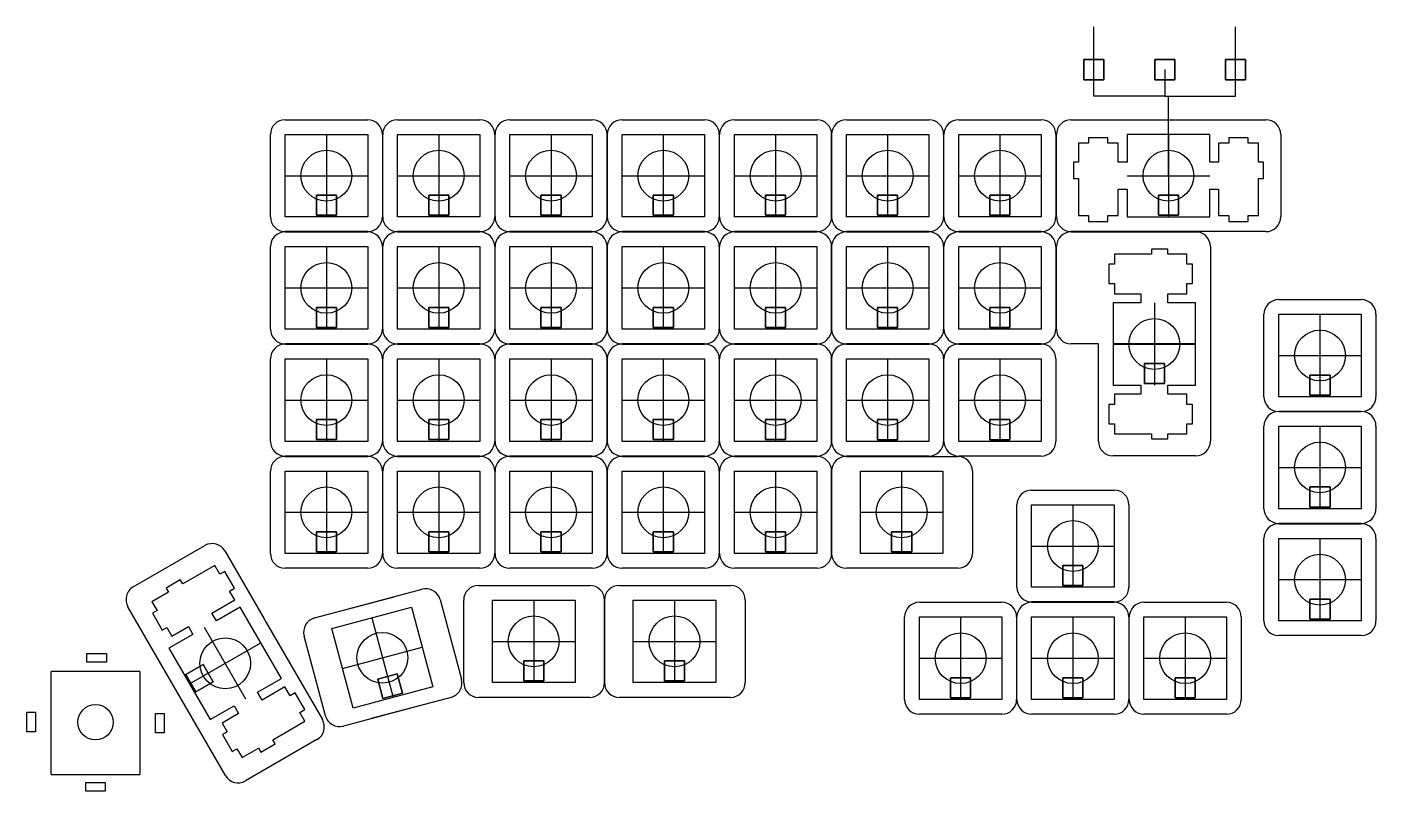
# Model space of a CAD drawing. Header units: millimetres. Extents: x -214 to 258, y 2 to 135.
# Drawn here: x 29.2 to 258.1, y 2.1 to 131.8 of the extents above; entities that cross this region are included whole.
import ezdxf

# ---------------------------------------------------------------- set-up
doc = ezdxf.new("R2010")
doc.units = ezdxf.units.MM
doc.layers.add('livello 3', color=7, linetype='Continuous', lineweight=25, true_color=0x000000)
doc.layers.add('livello 7', color=6, linetype='Continuous', lineweight=25, true_color=0xff00ff)

msp = doc.modelspace()

# ---------------------------------------------------------------- linework, layer by layer
at = {"layer": 'livello 3', "color": 30, "true_color": 0xff7f00, "flags": 128}
for points in [[(210.22, 120.1), (210.22, 131.85)], [(234.22, 120.1), (234.22, 131.85)], [(208.52, 126.3), (211.92, 126.3)], [(208.52, 122.9), (208.52, 126.3)], [(211.92, 126.3), (208.52, 126.3)], [(208.52, 126.3), (208.52, 122.9)], [(211.92, 126.3), (211.92, 122.9)], [(211.92, 122.9), (211.92, 126.3)], [(220.52, 126.3), (223.92, 126.3)], [(220.52, 122.9), (220.52, 126.3)], [(223.92, 126.3), (220.52, 126.3)], [(220.52, 126.3), (220.52, 122.9)], [(223.92, 126.3), (223.92, 122.9)], [(223.92, 122.9), (223.92, 126.3)], [(232.52, 126.3), (235.92, 126.3)], [(232.52, 122.9), (232.52, 126.3)], [(235.92, 126.3), (232.52, 126.3)], [(232.52, 126.3), (232.52, 122.9)], [(235.92, 126.3), (235.92, 122.9)], [(235.92, 122.9), (235.92, 126.3)], [(222.22, 124.6), (222.22, 120.1)], [(222.22, 124.6), (222.22, 120.1)], [(211.92, 122.9), (208.52, 122.9)], [(208.52, 122.9), (211.92, 122.9)], [(223.92, 122.9), (220.52, 122.9)], [(220.52, 122.9), (223.92, 122.9)], [(235.92, 122.9), (232.52, 122.9)], [(232.52, 122.9), (235.92, 122.9)], [(222.22, 120.1), (210.22, 120.1)], [(222.22, 120.1), (234.22, 120.1)], [(222.85, 106.6), (222.85, 120.1)], [(168.22, 116.1), (182.22, 116.1)], [(187.27, 116.1), (201.27, 116.1)], [(206.35, 116.1), (239.4, 116.1)], [(165.72, 99.6), (165.72, 113.6)], [(168.22, 99.6), (168.22, 113.6)], [(168.22, 113.6), (182.22, 113.6)], [(175.22, 113.6), (175.22, 99.6)], [(182.22, 113.6), (182.22, 99.6)], [(184.72, 113.6), (184.72, 99.6)], [(184.77, 99.6), (184.77, 113.6)], [(187.27, 113.6), (201.27, 113.6)], [(187.27, 99.6), (187.27, 113.6)], [(194.27, 113.6), (194.27, 99.6)], [(201.27, 113.6), (201.27, 99.6)], [(203.77, 113.6), (203.77, 99.6)], [(203.85, 99.6), (203.85, 113.6)], [(209.3, 112.13), (207.57, 112.13)], [(207.57, 112.13), (207.57, 108.9)], [(209.3, 113.05), (209.3, 112.13)], [(212.6, 113.05), (209.3, 113.05)], [(212.6, 112.13), (212.6, 113.05)], [(214.32, 112.13), (212.6, 112.13)], [(214.32, 108.9), (214.32, 112.13)], [(215.85, 113.6), (215.85, 108.9)], [(229.85, 113.6), (215.85, 113.6)], [(222.85, 113.6), (222.85, 99.6)], [(229.85, 108.9), (229.85, 113.6)], [(233.1, 112.13), (231.37, 112.13)], [(231.37, 112.13), (231.37, 108.9)], [(236.4, 113.05), (233.1, 113.05)], [(233.1, 113.05), (233.1, 112.13)], [(236.4, 112.13), (236.4, 113.05)], [(238.12, 112.13), (236.4, 112.13)], [(238.12, 108.9), (238.12, 112.13)], [(241.9, 113.6), (241.9, 99.6)], [(207.57, 108.9), (206.75, 108.9)], [(206.75, 108.9), (206.75, 106.1)], [(215.85, 108.9), (214.32, 108.9)], [(231.37, 108.9), (229.85, 108.9)], [(238.95, 108.9), (238.12, 108.9)], [(238.95, 106.1), (238.95, 108.9)], [(168.22, 106.6), (182.22, 106.6)], [(187.27, 106.6), (201.27, 106.6)], [(206.75, 106.1), (207.57, 106.1)], [(207.57, 106.1), (207.57, 99.83)], [(215.85, 106.6), (229.85, 106.6)], [(238.12, 106.1), (238.95, 106.1)], [(238.12, 99.83), (238.12, 106.1)], [(173.52, 99.88), (173.52, 103.28)], [(173.52, 103.28), (176.92, 103.28)], [(176.92, 103.28), (173.52, 103.28)], [(173.52, 103.28), (173.52, 99.88)], [(176.92, 103.28), (176.92, 99.88)], [(176.92, 99.88), (176.92, 103.28)], [(192.57, 99.88), (192.57, 103.28)], [(192.57, 103.28), (195.97, 103.28)], [(195.97, 103.28), (192.57, 103.28)], [(192.57, 103.28), (192.57, 99.88)], [(195.97, 103.28), (195.97, 99.88)], [(195.97, 99.88), (195.97, 103.28)], [(214.32, 104.3), (215.85, 104.3)], [(214.32, 99.83), (214.32, 104.3)], [(215.85, 104.3), (215.85, 99.6)], [(221.15, 99.88), (221.15, 103.28)], [(221.15, 103.28), (224.55, 103.28)], [(224.55, 103.28), (221.15, 103.28)], [(221.15, 103.28), (221.15, 99.88)], [(224.55, 103.28), (224.55, 99.88)], [(224.55, 99.88), (224.55, 103.28)], [(229.85, 104.3), (231.37, 104.3)], [(229.85, 99.6), (229.85, 104.3)], [(231.37, 104.3), (231.37, 99.83)], [(182.22, 99.6), (168.22, 99.6)], [(176.92, 99.88), (173.52, 99.88)], [(173.52, 99.88), (176.92, 99.88)], [(201.27, 99.6), (187.27, 99.6)], [(195.97, 99.88), (192.57, 99.88)], [(192.57, 99.88), (195.97, 99.88)], [(207.57, 99.83), (209.3, 99.83)], [(209.3, 99.83), (209.3, 98.85)], [(209.3, 98.85), (212.6, 98.85)], [(212.6, 98.85), (212.6, 99.83)], [(212.6, 99.83), (214.32, 99.83)], [(215.85, 99.6), (229.85, 99.6)], [(224.55, 99.88), (221.15, 99.88)], [(221.15, 99.88), (224.55, 99.88)], [(231.37, 99.83), (233.1, 99.83)], [(233.1, 99.83), (233.1, 98.85)], [(233.1, 98.85), (236.4, 98.85)], [(236.4, 98.85), (236.4, 99.83)], [(236.4, 99.83), (238.12, 99.83)], [(182.22, 97.1), (168.22, 97.1)], [(168.22, 97.05), (182.22, 97.05)], [(201.27, 97.1), (187.27, 97.1)], [(187.27, 97.05), (201.27, 97.05)], [(226.05, 97.1), (206.35, 97.1)], [(206.35, 97.05), (227.82, 97.05)], [(213.47, 97.07), (227.47, 97.07)], [(239.4, 97.1), (226.05, 97.1)], [(165.72, 80.55), (165.72, 94.55)], [(168.22, 80.55), (168.22, 94.55)], [(168.22, 94.55), (182.22, 94.55)], [(175.22, 94.55), (175.22, 80.55)], [(182.22, 94.55), (182.22, 80.55)], [(184.72, 94.55), (184.72, 80.55)], [(184.77, 80.55), (184.77, 94.55)], [(187.27, 80.55), (187.27, 94.55)], [(187.27, 94.55), (201.27, 94.55)], [(194.27, 94.55), (194.27, 80.55)], [(201.27, 94.55), (201.27, 80.55)], [(203.77, 94.55), (203.77, 80.55)], [(203.85, 80.55), (203.85, 94.55)], [(219.97, 94.12), (219.97, 93.3)], [(222.77, 94.12), (219.97, 94.12)], [(222.77, 93.3), (222.77, 94.12)], [(229.97, 94.57), (229.97, 81.23)], [(213.69, 91.57), (212.72, 91.57)], [(212.72, 91.57), (212.72, 88.27)], [(219.97, 93.3), (213.69, 93.3)], [(213.69, 93.3), (213.69, 91.57)], [(226, 93.3), (222.77, 93.3)], [(226, 91.57), (226, 93.3)], [(226.91, 91.57), (226, 91.57)], [(226.91, 88.27), (226.91, 91.57)], [(168.22, 87.55), (182.22, 87.55)], [(187.27, 87.55), (201.27, 87.55)], [(212.72, 88.27), (213.69, 88.27)], [(213.69, 88.27), (213.69, 86.55)], [(226, 86.55), (226, 88.27)], [(226, 88.27), (226.91, 88.27)], [(213.46, 85.02), (213.46, 71.02)], [(218.17, 85.02), (213.46, 85.02)], [(213.69, 86.55), (218.17, 86.55)], [(218.17, 86.55), (218.17, 85.02)], [(220.47, 85.02), (220.47, 71.02)], [(222.77, 85.02), (222.77, 86.55)], [(222.77, 86.55), (226, 86.55)], [(227.47, 85.02), (222.77, 85.02)], [(227.47, 71.02), (227.47, 85.02)], [(241.56, 85.57), (255.56, 85.57)], [(173.52, 84.23), (176.92, 84.23)], [(173.52, 80.83), (173.52, 84.23)], [(176.92, 84.23), (173.52, 84.23)], [(173.52, 84.23), (173.52, 80.83)], [(176.92, 84.23), (176.92, 80.83)], [(176.92, 80.83), (176.92, 84.23)], [(192.57, 84.23), (195.97, 84.23)], [(192.57, 80.83), (192.57, 84.23)], [(195.97, 84.23), (192.57, 84.23)], [(192.57, 84.23), (192.57, 80.83)], [(195.97, 84.23), (195.97, 80.83)], [(195.97, 80.83), (195.97, 84.23)], [(239.06, 69.07), (239.06, 83.07)], [(241.56, 69.07), (241.56, 83.07)], [(241.56, 83.07), (255.56, 83.07)], [(248.56, 83.07), (248.56, 69.07)], [(255.56, 83.07), (255.56, 69.07)], [(258.06, 83.07), (258.06, 69.07)], [(182.22, 80.55), (168.22, 80.55)], [(176.92, 80.83), (173.52, 80.83)], [(173.52, 80.83), (176.92, 80.83)], [(201.27, 80.55), (187.27, 80.55)], [(195.97, 80.83), (192.57, 80.83)], [(192.57, 80.83), (195.97, 80.83)], [(229.97, 81.23), (229.97, 61.52)], [(182.22, 78.05), (168.22, 78.05)], [(168.22, 78), (182.22, 78)], [(201.27, 78.05), (187.27, 78.05)], [(187.27, 78), (201.27, 78)], [(210.97, 78.05), (206.35, 78.05)], [(210.97, 61.52), (210.97, 78.05)], [(226.05, 78.05), (213.46, 78.05)], [(213.47, 78.02), (227.47, 78.02)], [(227.47, 78.05), (226.05, 78.05)], [(241.57, 76.07), (255.56, 76.07)], [(165.72, 61.5), (165.72, 75.5)], [(168.22, 61.5), (168.22, 75.5)], [(168.22, 75.5), (182.22, 75.5)], [(175.22, 75.5), (175.22, 61.5)], [(182.22, 75.5), (182.22, 61.5)], [(184.72, 75.5), (184.72, 61.5)], [(184.77, 61.5), (184.77, 75.5)], [(187.27, 75.5), (201.27, 75.5)], [(187.27, 61.5), (187.27, 75.5)], [(194.27, 75.5), (194.27, 61.5)], [(201.27, 75.5), (201.27, 61.5)], [(203.77, 75.5), (203.77, 61.5)], [(218.77, 74.71), (222.17, 74.71)], [(218.77, 71.31), (218.77, 74.71)], [(222.17, 74.71), (218.77, 74.71)], [(218.77, 74.71), (218.77, 71.31)], [(222.17, 74.71), (222.17, 71.31)], [(222.17, 71.31), (222.17, 74.71)], [(213.46, 71.02), (218.17, 71.02)], [(218.17, 71.02), (218.17, 69.5)], [(222.17, 71.31), (218.77, 71.31)], [(218.77, 71.31), (222.17, 71.31)], [(222.77, 69.5), (222.77, 71.02)], [(222.77, 71.02), (227.47, 71.02)], [(246.86, 72.75), (250.26, 72.75)], [(246.86, 69.35), (246.86, 72.75)], [(250.26, 72.75), (246.86, 72.75)], [(246.86, 72.75), (246.86, 69.35)], [(250.26, 72.75), (250.26, 69.35)], [(250.26, 69.35), (250.26, 72.75)], [(213.69, 69.5), (213.69, 67.77)], [(218.17, 69.5), (213.69, 69.5)], [(226, 69.5), (222.77, 69.5)], [(226, 67.77), (226, 69.5)], [(255.56, 69.07), (241.56, 69.07)], [(250.26, 69.35), (246.86, 69.35)], [(246.86, 69.35), (250.26, 69.35)], [(168.22, 68.5), (182.22, 68.5)], [(187.27, 68.5), (201.27, 68.5)], [(213.69, 67.77), (212.72, 67.77)], [(212.72, 67.77), (212.72, 64.47)], [(226.91, 67.77), (226, 67.77)], [(226.91, 64.47), (226.91, 67.77)], [(241.56, 66.57), (255.56, 66.57)], [(255.56, 66.57), (241.56, 66.57)], [(173.52, 61.78), (173.52, 65.18)], [(173.52, 65.18), (176.92, 65.18)], [(176.92, 65.18), (173.52, 65.18)], [(173.52, 65.18), (173.52, 61.78)], [(176.92, 65.18), (176.92, 61.78)], [(176.92, 61.78), (176.92, 65.18)], [(192.57, 61.78), (192.57, 65.18)], [(192.57, 65.18), (195.97, 65.18)], [(195.97, 65.18), (192.57, 65.18)], [(192.57, 65.18), (192.57, 61.78)], [(195.97, 65.18), (195.97, 61.78)], [(195.97, 61.78), (195.97, 65.18)], [(212.72, 64.47), (213.69, 64.47)], [(213.69, 64.47), (213.69, 62.75)], [(226, 64.47), (226.91, 64.47)], [(226, 62.75), (226, 64.47)], [(213.69, 62.75), (219.97, 62.75)], [(219.97, 62.75), (219.97, 61.92)], [(219.97, 61.92), (222.77, 61.92)], [(222.77, 61.92), (222.77, 62.75)], [(222.77, 62.75), (226, 62.75)], [(239.06, 50.07), (239.06, 64.07)], [(241.56, 50.07), (241.56, 64.07)], [(241.56, 64.07), (255.56, 64.07)], [(248.56, 64.07), (248.56, 50.07)], [(255.56, 64.07), (255.56, 50.07)], [(258.06, 64.07), (258.06, 50.07)], [(182.22, 61.5), (168.22, 61.5)], [(176.92, 61.78), (173.52, 61.78)], [(173.52, 61.78), (176.92, 61.78)], [(201.27, 61.5), (187.27, 61.5)], [(195.97, 61.78), (192.57, 61.78)], [(192.57, 61.78), (195.97, 61.78)], [(182.22, 59), (168.22, 59)], [(168.22, 58.95), (182.22, 58.95)], [(173.1, 58.95), (187.1, 58.95)], [(201.27, 59), (187.27, 59)], [(227.47, 59.02), (213.47, 59.02)], [(165.72, 42.45), (165.72, 56.45)], [(170.6, 56.45), (184.6, 56.45)], [(170.6, 42.45), (170.6, 56.45)], [(177.6, 56.45), (177.6, 42.45)], [(184.6, 56.45), (184.6, 42.45)], [(189.6, 56.45), (189.6, 42.45)], [(241.57, 57.07), (255.56, 57.07)], [(199.65, 53.23), (213.65, 53.23)], [(246.86, 50.35), (246.86, 53.75)], [(246.86, 53.75), (250.26, 53.75)], [(250.26, 53.75), (246.86, 53.75)], [(246.86, 53.75), (246.86, 50.35)], [(250.26, 53.75), (250.26, 50.35)], [(250.26, 50.35), (250.26, 53.75)], [(197.15, 36.73), (197.15, 50.73)], [(199.65, 50.73), (213.65, 50.73)], [(199.65, 36.73), (199.65, 50.73)], [(206.65, 50.73), (206.65, 36.73)], [(213.65, 50.73), (213.65, 36.73)], [(216.15, 50.73), (216.15, 36.73)], [(250.26, 50.35), (246.86, 50.35)], [(246.86, 50.35), (250.26, 50.35)], [(170.6, 49.45), (184.6, 49.45)], [(255.56, 50.07), (241.56, 50.07)], [(175.9, 46.13), (179.3, 46.13)], [(175.9, 42.73), (175.9, 46.13)], [(179.3, 46.13), (175.9, 46.13)], [(175.9, 46.13), (175.9, 42.73)], [(179.3, 46.13), (179.3, 42.73)], [(179.3, 42.73), (179.3, 46.13)], [(255.56, 47.57), (241.56, 47.57)], [(241.56, 47.52), (255.56, 47.52)], [(199.65, 43.73), (213.65, 43.73)], [(239.06, 31.02), (239.06, 45.02)], [(241.56, 31.02), (241.56, 45.02)], [(241.56, 45.02), (255.56, 45.02)], [(248.56, 45.02), (248.56, 31.02)], [(255.56, 45.02), (255.56, 31.02)], [(258.06, 45.02), (258.06, 31.02)], [(184.6, 42.45), (170.6, 42.45)], [(179.3, 42.73), (175.9, 42.73)], [(175.9, 42.73), (179.3, 42.73)], [(182.22, 39.95), (168.22, 39.95)], [(187.1, 39.95), (173.1, 39.95)], [(204.95, 40.42), (208.35, 40.42)], [(204.95, 37.02), (204.95, 40.42)], [(208.35, 40.42), (204.95, 40.42)], [(204.95, 40.42), (204.95, 37.02)], [(208.35, 40.42), (208.35, 37.02)], [(208.35, 37.02), (208.35, 40.42)], [(213.65, 36.73), (199.65, 36.73)], [(208.35, 37.02), (204.95, 37.02)], [(204.95, 37.02), (208.35, 37.02)], [(241.57, 38.02), (255.56, 38.02)], [(246.86, 34.7), (250.26, 34.7)], [(246.86, 31.3), (246.86, 34.7)], [(250.26, 34.7), (246.86, 34.7)], [(246.86, 34.7), (246.86, 31.3)], [(250.26, 34.7), (250.26, 31.3)], [(250.26, 31.3), (250.26, 34.7)], [(180.6, 34.18), (194.6, 34.18)], [(213.65, 34.23), (199.65, 34.23)], [(199.65, 34.18), (213.65, 34.18)], [(218.7, 34.18), (232.7, 34.18)], [(178.1, 17.68), (178.1, 31.68)], [(180.6, 31.68), (194.6, 31.68)], [(180.6, 17.68), (180.6, 31.68)], [(187.6, 31.68), (187.6, 17.68)], [(194.6, 31.68), (194.6, 17.68)], [(197.1, 31.68), (197.1, 17.68)], [(197.15, 17.68), (197.15, 31.68)], [(199.65, 17.68), (199.65, 31.68)], [(199.65, 31.68), (213.65, 31.68)], [(206.65, 31.68), (206.65, 17.68)], [(213.65, 31.68), (213.65, 17.68)], [(216.15, 31.68), (216.15, 17.68)], [(216.2, 17.68), (216.2, 31.68)], [(218.7, 17.68), (218.7, 31.68)], [(218.7, 31.68), (232.7, 31.68)], [(225.7, 31.68), (225.7, 17.68)], [(232.7, 31.68), (232.7, 17.68)], [(235.2, 31.68), (235.2, 17.68)], [(255.56, 31.02), (241.56, 31.02)], [(250.26, 31.3), (246.86, 31.3)], [(246.86, 31.3), (250.26, 31.3)], [(255.56, 28.52), (241.56, 28.52)], [(180.6, 24.68), (194.6, 24.68)], [(199.65, 24.68), (213.65, 24.68)], [(218.7, 24.68), (232.7, 24.68)], [(185.9, 17.97), (185.9, 21.37)], [(185.9, 21.37), (189.3, 21.37)], [(189.3, 21.37), (185.9, 21.37)], [(185.9, 21.37), (185.9, 17.97)], [(189.3, 21.37), (189.3, 17.97)], [(189.3, 17.97), (189.3, 21.37)], [(204.95, 17.97), (204.95, 21.37)], [(204.95, 21.37), (208.35, 21.37)], [(208.35, 21.37), (204.95, 21.37)], [(204.95, 21.37), (204.95, 17.97)], [(208.35, 21.37), (208.35, 17.97)], [(208.35, 17.97), (208.35, 21.37)], [(224, 17.97), (224, 21.37)], [(224, 21.37), (227.4, 21.37)], [(227.4, 21.37), (224, 21.37)], [(224, 21.37), (224, 17.97)], [(227.4, 21.37), (227.4, 17.97)], [(227.4, 17.97), (227.4, 21.37)], [(194.6, 17.68), (180.6, 17.68)], [(189.3, 17.97), (185.9, 17.97)], [(185.9, 17.97), (189.3, 17.97)], [(213.65, 17.68), (199.65, 17.68)], [(208.35, 17.97), (204.95, 17.97)], [(204.95, 17.97), (208.35, 17.97)], [(232.7, 17.68), (218.7, 17.68)], [(227.4, 17.97), (224, 17.97)], [(224, 17.97), (227.4, 17.97)], [(194.6, 15.18), (180.6, 15.18)], [(213.65, 15.18), (199.65, 15.18)], [(232.7, 15.18), (218.7, 15.18)]]:
    msp.add_lwpolyline(points, dxfattribs=at)
for points in [[(168.22, 116.1, 0.414214), (165.72, 113.6)], [(184.72, 113.6, 0.414214), (182.22, 116.1)], [(187.27, 116.1, 0.414214), (184.77, 113.6)], [(203.77, 113.6, 0.414214), (201.27, 116.1)], [(206.35, 116.1, 0.414225), (203.85, 113.6)], [(241.9, 113.6, 0.414225), (239.4, 116.1)], [(165.72, 99.6, 0.414214), (168.22, 97.1)], [(182.22, 97.1, 0.414214), (184.72, 99.6)], [(184.77, 99.6, 0.414214), (187.27, 97.1)], [(201.27, 97.1, 0.414214), (203.77, 99.6)], [(203.85, 99.6, 0.414214), (206.35, 97.1)], [(239.4, 97.1, 0.414225), (241.9, 99.6)], [(168.22, 97.05, 0.414214), (165.72, 94.55)], [(184.72, 94.55, 0.414214), (182.22, 97.05)], [(187.27, 97.05, 0.414214), (184.77, 94.55)], [(203.77, 94.55, 0.414214), (201.27, 97.05)], [(206.35, 97.05, 0.414214), (203.85, 94.55)], [(213.47, 97.07, 0.035499), (213.11, 97.05)], [(229.97, 94.57, 0.414214), (227.47, 97.07)], [(241.56, 85.57, 0.414214), (239.06, 83.07)], [(258.06, 83.07, 0.414214), (255.56, 85.57)], [(165.72, 80.55, 0.414214), (168.22, 78.05)], [(182.22, 78.05, 0.414214), (184.72, 80.55)], [(184.77, 80.55, 0.414214), (187.27, 78.05)], [(201.27, 78.05, 0.414214), (203.77, 80.55)], [(203.85, 80.55, 0.414214), (206.35, 78.05)], [(168.22, 78, 0.414214), (165.72, 75.5)], [(184.72, 75.5, 0.414214), (182.22, 78)], [(187.27, 78, 0.414214), (184.77, 75.5)], [(203.77, 75.5, 0.414214), (201.27, 78)], [(239.06, 69.07, 0.414214), (241.56, 66.57)], [(255.56, 66.57, 0.414214), (258.06, 69.07)], [(241.56, 66.57, 0.414214), (239.06, 64.07)], [(258.06, 64.07, 0.414214), (255.56, 66.57)], [(165.72, 61.5, 0.414214), (168.22, 59)], [(182.22, 59, 0.414214), (184.72, 61.5)], [(184.77, 61.5, 0.414214), (187.27, 59)], [(201.27, 59, 0.414214), (203.77, 61.5)], [(210.97, 61.52, 0.414214), (213.47, 59.02)], [(227.47, 59.02, 0.414214), (229.97, 61.52)], [(168.22, 58.95, 0.414214), (165.72, 56.45)], [(189.6, 56.45, 0.414214), (187.1, 58.95)], [(199.65, 53.23, 0.414214), (197.15, 50.73)], [(216.15, 50.73, 0.414214), (213.65, 53.23)], [(239.06, 50.07, 0.414214), (241.56, 47.57)], [(255.56, 47.57, 0.414214), (258.06, 50.07)], [(241.56, 47.52, 0.414214), (239.06, 45.02)], [(258.06, 45.02, 0.414214), (255.56, 47.52)], [(165.72, 42.45, 0.414214), (168.22, 39.95)], [(187.1, 39.95, 0.414214), (189.6, 42.45)], [(197.15, 36.73, 0.414214), (199.65, 34.23)], [(213.65, 34.23, 0.414214), (216.15, 36.73)], [(180.6, 34.18, 0.414214), (178.1, 31.68)], [(197.1, 31.68, 0.414214), (194.6, 34.18)], [(199.65, 34.18, 0.414214), (197.15, 31.68)], [(216.15, 31.68, 0.414214), (213.65, 34.18)], [(218.7, 34.18, 0.414214), (216.2, 31.68)], [(235.2, 31.68, 0.414214), (232.7, 34.18)], [(239.06, 31.02, 0.414214), (241.56, 28.52)], [(255.56, 28.52, 0.414214), (258.06, 31.02)], [(178.1, 17.68, 0.414214), (180.6, 15.18)], [(194.6, 15.18, 0.414214), (197.1, 17.68)], [(197.15, 17.68, 0.414214), (199.65, 15.18)], [(213.65, 15.18, 0.414214), (216.15, 17.68)], [(216.2, 17.68, 0.414214), (218.7, 15.18)], [(232.7, 15.18, 0.414214), (235.2, 17.68)]]:
    msp.add_lwpolyline(points, format="xyb", dxfattribs=at)
at = {"layer": 'livello 3', "color": 30, "true_color": 0xff7f00}
for centre in [(175.22, 106.6), (194.27, 106.6), (222.85, 106.6), (175.22, 87.55), (194.27, 87.55), (220.47, 78.02), (248.56, 76.07), (175.22, 68.5), (194.27, 68.5), (248.56, 57.07), (177.6, 49.45), (206.65, 43.73), (248.56, 38.02), (187.6, 24.68), (206.65, 24.68), (225.7, 24.68)]:
    msp.add_circle(centre, 4.31, dxfattribs=at)
at = {"layer": 'livello 7', "color": 6, "true_color": 0xff00ff, "flags": 128}
for points in [[(73.02, 116.1, 0.414214), (70.52, 113.6)], [(89.52, 113.6, 0.414214), (87.02, 116.1)], [(92.07, 116.1, 0.414214), (89.57, 113.6)], [(108.57, 113.6, 0.414214), (106.07, 116.1)], [(111.12, 116.1, 0.414214), (108.62, 113.6)], [(127.62, 113.6, 0.414214), (125.12, 116.1)], [(130.17, 116.1, 0.414214), (127.67, 113.6)], [(146.67, 113.6, 0.414214), (144.17, 116.1)], [(149.22, 116.1, 0.414214), (146.72, 113.6)], [(149.22, 116.1, 0.414214), (146.72, 113.6)], [(165.72, 113.6, 0.414214), (163.22, 116.1)], [(165.72, 113.6, 0.414214), (163.22, 116.1)], [(70.52, 99.6, 0.414214), (73.02, 97.1)], [(87.02, 97.1, 0.414214), (89.52, 99.6)], [(89.57, 99.6, 0.414214), (92.07, 97.1)], [(106.07, 97.1, 0.414214), (108.57, 99.6)], [(108.62, 99.6, 0.414214), (111.12, 97.1)], [(125.12, 97.1, 0.414214), (127.62, 99.6)], [(127.67, 99.6, 0.414214), (130.17, 97.1)], [(144.17, 97.1, 0.414214), (146.67, 99.6)], [(146.72, 99.6, 0.414214), (149.22, 97.1)], [(146.72, 99.6, 0.414214), (149.22, 97.1)], [(163.22, 97.1, 0.414214), (165.72, 99.6)], [(163.22, 97.1, 0.414214), (165.72, 99.6)], [(73.02, 97.05, 0.414214), (70.52, 94.55)], [(73.02, 97.05, 0.41419), (70.52, 94.55)], [(89.52, 94.55, 0.414214), (87.02, 97.05)], [(89.52, 94.55, 0.414214), (87.02, 97.05)], [(92.07, 97.05, 0.414214), (89.57, 94.55)], [(92.07, 97.05, 0.41419), (89.57, 94.55)], [(108.57, 94.55, 0.414214), (106.07, 97.05)], [(108.57, 94.55, 0.414214), (106.07, 97.05)], [(111.12, 97.05, 0.414214), (108.62, 94.55)], [(111.12, 97.05, 0.41419), (108.62, 94.55)], [(127.62, 94.55, 0.414214), (125.12, 97.05)], [(127.62, 94.55, 0.414214), (125.12, 97.05)], [(130.17, 97.05, 0.414225), (127.67, 94.55)], [(130.17, 97.05, 0.414214), (127.67, 94.55)], [(146.67, 94.55, 0.414214), (144.17, 97.05)], [(146.67, 94.55, 0.414214), (144.17, 97.05)], [(149.22, 97.05, 0.414225), (146.72, 94.55)], [(149.22, 97.05, 0.414214), (146.72, 94.55)], [(149.22, 97.05, 0.414214), (146.72, 94.55)], [(165.72, 94.55, 0.414214), (163.22, 97.05)], [(70.52, 80.55, 0.414214), (73.02, 78.05)], [(87.02, 78.05, 0.414214), (89.52, 80.55)], [(89.57, 80.55, 0.414214), (92.07, 78.05)], [(106.07, 78.05, 0.414214), (108.57, 80.55)], [(108.62, 80.55, 0.414214), (111.12, 78.05)], [(125.12, 78.05, 0.414214), (127.62, 80.55)], [(127.67, 80.55, 0.414214), (130.17, 78.05)], [(144.17, 78.05, 0.414214), (146.67, 80.55)], [(146.72, 80.55, 0.414214), (149.22, 78.05)], [(146.72, 80.55, 0.414214), (149.22, 78.05)], [(163.22, 78.05, 0.414214), (165.72, 80.55)], [(163.22, 78.05, 0.414214), (165.72, 80.55)], [(73.02, 78, 0.414214), (70.52, 75.5)], [(73.02, 78, 0.414214), (70.52, 75.5)], [(89.52, 75.5, 0.414214), (87.02, 78)], [(89.52, 75.5, 0.414214), (87.02, 78)], [(92.07, 78, 0.414214), (89.57, 75.5)], [(92.07, 78, 0.414214), (89.57, 75.5)], [(108.57, 75.5, 0.414214), (106.07, 78)], [(108.57, 75.5, 0.414214), (106.07, 78)], [(111.12, 78, 0.414214), (108.62, 75.5)], [(111.12, 78, 0.414214), (108.62, 75.5)], [(127.62, 75.5, 0.414214), (125.12, 78)], [(127.62, 75.5, 0.414214), (125.12, 78)], [(130.17, 78, 0.414214), (127.67, 75.5)], [(130.17, 78, 0.414214), (127.67, 75.5)], [(146.67, 75.5, 0.414214), (144.17, 78)], [(146.67, 75.5, 0.414214), (144.17, 78)], [(149.22, 78, 0.414214), (146.72, 75.5)], [(149.22, 78, 0.414214), (146.72, 75.5)], [(149.22, 78, 0.414214), (146.72, 75.5)], [(165.72, 75.5, 0.414214), (163.22, 78)], [(165.72, 75.5, 0.414214), (163.22, 78)], [(165.72, 75.5, 0.414214), (163.22, 78)], [(70.52, 61.5, 0.414214), (73.02, 59)], [(87.02, 59, 0.414214), (89.52, 61.5)], [(89.57, 61.5, 0.414214), (92.07, 59)], [(106.07, 59, 0.414214), (108.57, 61.5)], [(108.62, 61.5, 0.414214), (111.12, 59)], [(125.12, 59, 0.414214), (127.62, 61.5)], [(127.67, 61.5, 0.414214), (130.17, 59)], [(144.17, 59, 0.414214), (146.67, 61.5)], [(146.72, 61.5, 0.414214), (149.22, 59)], [(146.72, 61.5, 0.414214), (149.22, 59)], [(163.22, 59, 0.414214), (165.72, 61.5)], [(163.22, 59, 0.414214), (165.72, 61.5)], [(73.02, 58.95, 0.414214), (70.52, 56.45)], [(73.02, 58.95, 0.41419), (70.52, 56.45)], [(89.52, 56.45, 0.414214), (87.02, 58.95)], [(89.52, 56.45, 0.414214), (87.02, 58.95)], [(92.07, 58.95, 0.414214), (89.57, 56.45)], [(92.07, 58.95, 0.41419), (89.57, 56.45)], [(108.57, 56.45, 0.414214), (106.07, 58.95)], [(108.57, 56.45, 0.414214), (106.07, 58.95)], [(111.12, 58.95, 0.414214), (108.62, 56.45)], [(111.12, 58.95, 0.41419), (108.62, 56.45)], [(127.62, 56.45, 0.414214), (125.12, 58.95)], [(127.62, 56.45, 0.414214), (125.12, 58.95)], [(130.17, 58.95, 0.414214), (127.67, 56.45)], [(130.17, 58.95, 0.414225), (127.67, 56.45)], [(146.67, 56.45, 0.414214), (144.17, 58.95)], [(146.67, 56.45, 0.414214), (144.17, 58.95)], [(149.22, 58.95, 0.414214), (146.72, 56.45)], [(149.22, 58.95, 0.414225), (146.72, 56.45)], [(149.22, 58.95, 0.414214), (146.72, 56.45)], [(165.72, 56.45, 0.414214), (163.22, 58.95)], [(165.72, 56.45, 0.414214), (163.22, 58.95)], [(165.72, 56.45, 0.414214), (163.22, 58.95)], [(62.81, 42.89, 0.41417), (59.4, 43.81)], [(70.52, 42.45, 0.414214), (73.02, 39.95)], [(87.02, 39.95, 0.414214), (89.52, 42.45)], [(89.57, 42.45, 0.414214), (92.07, 39.95)], [(106.07, 39.95, 0.414214), (108.57, 42.45)], [(108.62, 42.45, 0.414214), (111.12, 39.95)], [(125.12, 39.95, 0.414214), (127.62, 42.45)], [(127.67, 42.45, 0.414214), (130.17, 39.95)], [(144.17, 39.95, 0.414214), (146.67, 42.45)], [(146.72, 42.45, 0.414214), (149.22, 39.95)], [(146.72, 42.45, 0.414214), (149.22, 39.95)], [(163.22, 39.95, 0.414214), (165.72, 42.45)], [(163.22, 39.95, 0.414214), (165.72, 42.45)], [(47.27, 36.81, 0.414217), (46.36, 33.39)], [(105.81, 37.04, 0.414214), (103.31, 34.54)], [(127.19, 34.54, 0.414225), (124.69, 37.04)], [(129.69, 37.04, 0.414214), (127.19, 34.54)], [(151.07, 34.54, 0.414225), (148.57, 37.04)], [(99.3, 34.63, 0.414198), (96.24, 36.39)], [(78, 31.51, 0.414207), (76.23, 28.44)], [(101.16, 18.04, 0.414222), (102.92, 21.1)], [(103.31, 20.54, 0.414202), (105.81, 18.04)], [(124.69, 18.04, 0.414214), (127.19, 20.54)], [(127.19, 20.54, 0.414202), (129.69, 18.04)], [(148.57, 18.04, 0.414214), (151.07, 20.54)], [(78.42, 10.86, 0.414198), (79.34, 14.27)], [(79.86, 14.92, 0.414222), (82.92, 13.15)], [(62.88, 4.77, 0.414198), (66.3, 3.86)]]:
    msp.add_lwpolyline(points, format="xyb", dxfattribs=at)
for points in [[(73.02, 116.1), (87.02, 116.1)], [(92.07, 116.1), (106.07, 116.1)], [(111.12, 116.1), (125.12, 116.1)], [(130.17, 116.1), (144.17, 116.1)], [(149.22, 116.1), (163.22, 116.1)], [(149.22, 116.1), (163.22, 116.1)], [(70.52, 99.6), (70.52, 113.6)], [(73.02, 99.6), (73.02, 113.6)], [(73.02, 113.6), (87.02, 113.6)], [(80.02, 113.6), (80.02, 99.6)], [(87.02, 113.6), (87.02, 99.6)], [(89.52, 113.6), (89.52, 99.6)], [(89.57, 99.6), (89.57, 113.6)], [(92.07, 113.6), (106.07, 113.6)], [(92.07, 99.6), (92.07, 113.6)], [(99.07, 113.6), (99.07, 99.6)], [(106.07, 113.6), (106.07, 99.6)], [(108.57, 113.6), (108.57, 99.6)], [(108.62, 99.6), (108.62, 113.6)], [(111.12, 99.6), (111.12, 113.6)], [(111.12, 113.6), (125.12, 113.6)], [(118.12, 113.6), (118.12, 99.6)], [(125.12, 113.6), (125.12, 99.6)], [(127.62, 113.6), (127.62, 99.6)], [(127.67, 99.6), (127.67, 113.6)], [(130.17, 113.6), (144.17, 113.6)], [(130.17, 99.6), (130.17, 113.6)], [(137.17, 113.6), (137.17, 99.6)], [(144.17, 113.6), (144.17, 99.6)], [(146.67, 113.6), (146.67, 99.6)], [(146.72, 99.6), (146.72, 113.6)], [(146.72, 99.6), (146.72, 113.6)], [(149.22, 99.6), (149.22, 113.6)], [(149.22, 113.6), (163.22, 113.6)], [(149.22, 99.6), (149.22, 113.6)], [(149.22, 113.6), (163.22, 113.6)], [(156.22, 113.6), (156.22, 99.6)], [(156.22, 113.6), (156.22, 99.6)], [(163.22, 113.6), (163.22, 99.6)], [(163.22, 113.6), (163.22, 99.6)], [(165.72, 99.6), (165.72, 113.6)], [(165.72, 113.6), (165.72, 99.6)], [(73.02, 106.6), (87.02, 106.6)], [(92.07, 106.6), (106.07, 106.6)], [(111.12, 106.6), (125.12, 106.6)], [(130.17, 106.6), (144.17, 106.6)], [(149.22, 106.6), (163.22, 106.6)], [(149.22, 106.6), (163.22, 106.6)], [(78.32, 99.9), (78.32, 103.3)], [(78.32, 103.3), (81.72, 103.3)], [(81.72, 103.3), (78.32, 103.3)], [(78.32, 103.3), (78.32, 99.9)], [(81.72, 103.3), (81.72, 99.9)], [(81.72, 99.9), (81.72, 103.3)], [(97.37, 99.9), (97.37, 103.3)], [(97.37, 103.3), (100.77, 103.3)], [(100.77, 103.3), (97.37, 103.3)], [(97.37, 103.3), (97.37, 99.9)], [(100.77, 103.3), (100.77, 99.9)], [(100.77, 99.9), (100.77, 103.3)], [(116.42, 99.9), (116.42, 103.3)], [(116.42, 103.3), (119.82, 103.3)], [(119.82, 103.3), (116.42, 103.3)], [(116.42, 103.3), (116.42, 99.9)], [(119.82, 103.3), (119.82, 99.9)], [(119.82, 99.9), (119.82, 103.3)], [(135.47, 99.9), (135.47, 103.3)], [(135.47, 103.3), (138.87, 103.3)], [(138.87, 103.3), (135.47, 103.3)], [(135.47, 103.3), (135.47, 99.9)], [(138.87, 103.3), (138.87, 99.9)], [(138.87, 99.9), (138.87, 103.3)], [(154.52, 99.9), (154.52, 103.3)], [(154.52, 103.3), (157.92, 103.3)], [(157.92, 103.3), (154.52, 103.3)], [(154.52, 103.3), (154.52, 99.9)], [(157.92, 103.3), (157.92, 99.9)], [(157.92, 99.9), (157.92, 103.3)], [(87.02, 99.6), (73.02, 99.6)], [(81.72, 99.9), (78.32, 99.9)], [(78.32, 99.9), (81.72, 99.9)], [(106.07, 99.6), (92.07, 99.6)], [(100.77, 99.9), (97.37, 99.9)], [(97.37, 99.9), (100.77, 99.9)], [(125.12, 99.6), (111.12, 99.6)], [(119.82, 99.9), (116.42, 99.9)], [(116.42, 99.9), (119.82, 99.9)], [(144.17, 99.6), (130.17, 99.6)], [(138.87, 99.9), (135.47, 99.9)], [(135.47, 99.9), (138.87, 99.9)], [(163.22, 99.6), (149.22, 99.6)], [(163.22, 99.6), (149.22, 99.6)], [(157.92, 99.9), (154.52, 99.9)], [(154.52, 99.9), (157.92, 99.9)], [(87.02, 97.1), (73.02, 97.1)], [(73.02, 97.05), (87.02, 97.05)], [(73.02, 97.05), (87.02, 97.05)], [(106.07, 97.1), (92.07, 97.1)], [(92.07, 97.05), (106.07, 97.05)], [(92.07, 97.05), (106.07, 97.05)], [(125.12, 97.1), (111.12, 97.1)], [(111.12, 97.05), (125.12, 97.05)], [(111.12, 97.05), (125.12, 97.05)], [(144.17, 97.1), (130.17, 97.1)], [(130.17, 97.05), (144.17, 97.05)], [(130.17, 97.05), (144.17, 97.05)], [(163.22, 97.1), (149.22, 97.1)], [(163.22, 97.1), (149.22, 97.1)], [(149.22, 97.05), (163.22, 97.05)], [(149.22, 97.05), (163.22, 97.05)], [(149.22, 97.05), (163.22, 97.05)], [(70.52, 80.55), (70.52, 94.55)], [(73.02, 94.55), (87.02, 94.55)], [(73.02, 80.55), (73.02, 94.55)], [(73.02, 94.55), (87.02, 94.55)], [(80.02, 94.55), (80.02, 80.55)], [(87.02, 94.55), (87.02, 80.55)], [(89.52, 94.55), (89.52, 80.55)], [(89.57, 80.55), (89.57, 94.55)], [(92.07, 94.55), (106.07, 94.55)], [(92.07, 94.55), (106.07, 94.55)], [(92.07, 80.55), (92.07, 94.55)], [(99.07, 94.55), (99.07, 80.55)], [(106.07, 94.55), (106.07, 80.55)], [(108.57, 94.55), (108.57, 80.55)], [(108.62, 80.55), (108.62, 94.55)], [(111.12, 94.55), (125.12, 94.55)], [(111.12, 80.55), (111.12, 94.55)], [(111.12, 94.55), (125.12, 94.55)], [(118.12, 94.55), (118.12, 80.55)], [(125.12, 94.55), (125.12, 80.55)], [(127.62, 94.55), (127.62, 80.55)], [(127.67, 80.55), (127.67, 94.55)], [(130.17, 94.55), (144.17, 94.55)], [(130.17, 94.55), (144.17, 94.55)], [(130.17, 80.55), (130.17, 94.55)], [(137.17, 94.55), (137.17, 80.55)], [(144.17, 94.55), (144.17, 80.55)], [(146.67, 94.55), (146.67, 80.55)], [(146.72, 80.55), (146.72, 94.55)], [(146.72, 80.55), (146.72, 94.55)], [(149.22, 80.55), (149.22, 94.55)], [(149.22, 94.55), (163.22, 94.55)], [(149.22, 94.55), (163.22, 94.55)], [(149.22, 80.55), (149.22, 94.55)], [(149.22, 94.55), (163.22, 94.55)], [(156.22, 94.55), (156.22, 80.55)], [(156.22, 94.55), (156.22, 80.55)], [(163.22, 94.55), (163.22, 80.55)], [(163.22, 94.55), (163.22, 80.55)], [(165.72, 80.55), (165.72, 94.55)], [(165.72, 94.55), (165.72, 80.55)], [(73.02, 87.55), (87.02, 87.55)], [(73.02, 87.55), (87.02, 87.55)], [(92.07, 87.55), (106.07, 87.55)], [(92.07, 87.55), (106.07, 87.55)], [(111.12, 87.55), (125.12, 87.55)], [(111.12, 87.55), (125.12, 87.55)], [(130.17, 87.55), (144.17, 87.55)], [(130.17, 87.55), (144.17, 87.55)], [(149.22, 87.55), (163.22, 87.55)], [(149.22, 87.55), (163.22, 87.55)], [(149.22, 87.55), (163.22, 87.55)], [(78.32, 84.25), (81.72, 84.25)], [(78.32, 80.85), (78.32, 84.25)], [(81.72, 84.25), (78.32, 84.25)], [(78.32, 84.25), (78.32, 80.85)], [(81.72, 84.25), (81.72, 80.85)], [(81.72, 80.85), (81.72, 84.25)], [(97.37, 84.25), (100.77, 84.25)], [(97.37, 80.85), (97.37, 84.25)], [(100.77, 84.25), (97.37, 84.25)], [(97.37, 84.25), (97.37, 80.85)], [(100.77, 84.25), (100.77, 80.85)], [(100.77, 80.85), (100.77, 84.25)], [(116.42, 84.25), (119.82, 84.25)], [(116.42, 80.85), (116.42, 84.25)], [(119.82, 84.25), (116.42, 84.25)], [(116.42, 84.25), (116.42, 80.85)], [(119.82, 84.25), (119.82, 80.85)], [(119.82, 80.85), (119.82, 84.25)], [(135.47, 84.25), (138.87, 84.25)], [(135.47, 80.85), (135.47, 84.25)], [(138.87, 84.25), (135.47, 84.25)], [(135.47, 84.25), (135.47, 80.85)], [(138.87, 84.25), (138.87, 80.85)], [(138.87, 80.85), (138.87, 84.25)], [(154.52, 84.25), (157.92, 84.25)], [(154.52, 80.85), (154.52, 84.25)], [(157.92, 84.25), (154.52, 84.25)], [(154.52, 84.25), (154.52, 80.85)], [(157.92, 84.25), (157.92, 80.85)], [(157.92, 80.85), (157.92, 84.25)], [(87.02, 80.55), (73.02, 80.55)], [(81.72, 80.85), (78.32, 80.85)], [(78.32, 80.85), (81.72, 80.85)], [(106.07, 80.55), (92.07, 80.55)], [(100.77, 80.85), (97.37, 80.85)], [(97.37, 80.85), (100.77, 80.85)], [(125.12, 80.55), (111.12, 80.55)], [(119.82, 80.85), (116.42, 80.85)], [(116.42, 80.85), (119.82, 80.85)], [(144.17, 80.55), (130.17, 80.55)], [(138.87, 80.85), (135.47, 80.85)], [(135.47, 80.85), (138.87, 80.85)], [(163.22, 80.55), (149.22, 80.55)], [(163.22, 80.55), (149.22, 80.55)], [(157.92, 80.85), (154.52, 80.85)], [(154.52, 80.85), (157.92, 80.85)], [(87.02, 78.05), (73.02, 78.05)], [(73.02, 78), (87.02, 78)], [(73.02, 78), (87.02, 78)], [(106.07, 78.05), (92.07, 78.05)], [(92.07, 78), (106.07, 78)], [(92.07, 78), (106.07, 78)], [(125.12, 78.05), (111.12, 78.05)], [(111.12, 78), (125.12, 78)], [(111.12, 78), (125.12, 78)], [(144.17, 78.05), (130.17, 78.05)], [(130.17, 78), (144.17, 78)], [(130.17, 78), (144.17, 78)], [(163.22, 78.05), (149.22, 78.05)], [(163.22, 78.05), (149.22, 78.05)], [(149.22, 78), (163.22, 78)], [(149.22, 78), (163.22, 78)], [(149.22, 78), (163.22, 78)], [(70.52, 61.5), (70.52, 75.5)], [(73.02, 75.5), (87.02, 75.5)], [(73.02, 75.5), (87.02, 75.5)], [(73.02, 61.5), (73.02, 75.5)], [(80.02, 75.5), (80.02, 61.5)], [(87.02, 75.5), (87.02, 61.5)], [(89.52, 75.5), (89.52, 61.5)], [(89.57, 61.5), (89.57, 75.5)], [(92.07, 75.5), (106.07, 75.5)], [(92.07, 75.5), (106.07, 75.5)], [(92.07, 61.5), (92.07, 75.5)], [(99.07, 75.5), (99.07, 61.5)], [(106.07, 75.5), (106.07, 61.5)], [(108.57, 75.5), (108.57, 61.5)], [(108.62, 61.5), (108.62, 75.5)], [(111.12, 75.5), (125.12, 75.5)], [(111.12, 75.5), (125.12, 75.5)], [(111.12, 61.5), (111.12, 75.5)], [(118.12, 75.5), (118.12, 61.5)], [(125.12, 75.5), (125.12, 61.5)], [(127.62, 75.5), (127.62, 61.5)], [(127.67, 61.5), (127.67, 75.5)], [(130.17, 75.5), (144.17, 75.5)], [(130.17, 61.5), (130.17, 75.5)], [(130.17, 75.5), (144.17, 75.5)], [(137.17, 75.5), (137.17, 61.5)], [(144.17, 75.5), (144.17, 61.5)], [(146.67, 75.5), (146.67, 61.5)], [(146.72, 61.5), (146.72, 75.5)], [(146.72, 61.5), (146.72, 75.5)], [(149.22, 75.5), (163.22, 75.5)], [(149.22, 61.5), (149.22, 75.5)], [(149.22, 61.5), (149.22, 75.5)], [(149.22, 75.5), (163.22, 75.5)], [(149.22, 75.5), (163.22, 75.5)], [(156.22, 75.5), (156.22, 61.5)], [(156.22, 75.5), (156.22, 61.5)], [(163.22, 75.5), (163.22, 61.5)], [(163.22, 75.5), (163.22, 61.5)], [(165.72, 61.5), (165.72, 75.5)], [(165.72, 75.5), (165.72, 61.5)], [(73.02, 68.5), (87.02, 68.5)], [(73.02, 68.5), (87.02, 68.5)], [(92.07, 68.5), (106.07, 68.5)], [(92.07, 68.5), (106.07, 68.5)], [(111.12, 68.5), (125.12, 68.5)], [(111.12, 68.5), (125.12, 68.5)], [(130.17, 68.5), (144.17, 68.5)], [(130.17, 68.5), (144.17, 68.5)], [(149.22, 68.5), (163.22, 68.5)], [(149.22, 68.5), (163.22, 68.5)], [(149.22, 68.5), (163.22, 68.5)], [(78.32, 61.8), (78.32, 65.2)], [(78.32, 65.2), (81.72, 65.2)], [(81.72, 65.2), (78.32, 65.2)], [(78.32, 65.2), (78.32, 61.8)], [(81.72, 65.2), (81.72, 61.8)], [(81.72, 61.8), (81.72, 65.2)], [(97.37, 61.8), (97.37, 65.2)], [(97.37, 65.2), (100.77, 65.2)], [(100.77, 65.2), (97.37, 65.2)], [(97.37, 65.2), (97.37, 61.8)], [(100.77, 65.2), (100.77, 61.8)], [(100.77, 61.8), (100.77, 65.2)], [(116.42, 61.8), (116.42, 65.2)], [(116.42, 65.2), (119.82, 65.2)], [(119.82, 65.2), (116.42, 65.2)], [(116.42, 65.2), (116.42, 61.8)], [(119.82, 65.2), (119.82, 61.8)], [(119.82, 61.8), (119.82, 65.2)], [(135.47, 61.8), (135.47, 65.2)], [(135.47, 65.2), (138.87, 65.2)], [(138.87, 65.2), (135.47, 65.2)], [(135.47, 65.2), (135.47, 61.8)], [(138.87, 65.2), (138.87, 61.8)], [(138.87, 61.8), (138.87, 65.2)], [(154.52, 61.8), (154.52, 65.2)], [(154.52, 65.2), (157.92, 65.2)], [(157.92, 65.2), (154.52, 65.2)], [(154.52, 65.2), (154.52, 61.8)], [(157.92, 65.2), (157.92, 61.8)], [(157.92, 61.8), (157.92, 65.2)], [(81.72, 61.8), (78.32, 61.8)], [(78.32, 61.8), (81.72, 61.8)], [(100.77, 61.8), (97.37, 61.8)], [(97.37, 61.8), (100.77, 61.8)], [(119.82, 61.8), (116.42, 61.8)], [(116.42, 61.8), (119.82, 61.8)], [(138.87, 61.8), (135.47, 61.8)], [(135.47, 61.8), (138.87, 61.8)], [(157.92, 61.8), (154.52, 61.8)], [(154.52, 61.8), (157.92, 61.8)], [(87.02, 61.5), (73.02, 61.5)], [(106.07, 61.5), (92.07, 61.5)], [(125.12, 61.5), (111.12, 61.5)], [(144.17, 61.5), (130.17, 61.5)], [(163.22, 61.5), (149.22, 61.5)], [(163.22, 61.5), (149.22, 61.5)], [(87.02, 59), (73.02, 59)], [(73.02, 58.95), (87.02, 58.95)], [(73.02, 58.95), (87.02, 58.95)], [(106.07, 59), (92.07, 59)], [(92.07, 58.95), (106.07, 58.95)], [(92.07, 58.95), (106.07, 58.95)], [(125.12, 59), (111.12, 59)], [(111.12, 58.95), (125.12, 58.95)], [(111.12, 58.95), (125.12, 58.95)], [(144.17, 59), (130.17, 59)], [(130.17, 58.95), (144.17, 58.95)], [(130.17, 58.95), (144.17, 58.95)], [(163.22, 59), (149.22, 59)], [(163.22, 59), (149.22, 59)], [(149.22, 58.95), (163.22, 58.95)], [(149.22, 58.95), (163.22, 58.95)], [(149.22, 58.95), (163.22, 58.95)], [(70.52, 42.45), (70.52, 56.45)], [(73.02, 56.45), (87.02, 56.45)], [(73.02, 42.45), (73.02, 56.45)], [(73.02, 56.45), (87.02, 56.45)], [(80.02, 56.45), (80.02, 42.45)], [(87.02, 56.45), (87.02, 42.45)], [(89.52, 56.45), (89.52, 42.45)], [(89.57, 42.45), (89.57, 56.45)], [(92.07, 56.45), (106.07, 56.45)], [(92.07, 56.45), (106.07, 56.45)], [(92.07, 42.45), (92.07, 56.45)], [(99.07, 56.45), (99.07, 42.45)], [(106.07, 56.45), (106.07, 42.45)], [(108.57, 56.45), (108.57, 42.45)], [(108.62, 42.45), (108.62, 56.45)], [(111.12, 56.45), (125.12, 56.45)], [(111.12, 42.45), (111.12, 56.45)], [(111.12, 56.45), (125.12, 56.45)], [(118.12, 56.45), (118.12, 42.45)], [(125.12, 56.45), (125.12, 42.45)], [(127.62, 56.45), (127.62, 42.45)], [(127.67, 42.45), (127.67, 56.45)], [(130.17, 56.45), (144.17, 56.45)], [(130.17, 42.45), (130.17, 56.45)], [(130.17, 56.45), (144.17, 56.45)], [(137.17, 56.45), (137.17, 42.45)], [(144.17, 56.45), (144.17, 42.45)], [(146.67, 56.45), (146.67, 42.45)], [(146.72, 42.45), (146.72, 56.45)], [(146.72, 42.45), (146.72, 56.45)], [(149.22, 56.45), (163.22, 56.45)], [(149.22, 56.45), (163.22, 56.45)], [(149.22, 42.45), (149.22, 56.45)], [(149.22, 56.45), (163.22, 56.45)], [(149.22, 42.45), (149.22, 56.45)], [(156.22, 56.45), (156.22, 42.45)], [(156.22, 56.45), (156.22, 42.45)], [(163.22, 56.45), (163.22, 42.45)], [(163.22, 56.45), (163.22, 42.45)], [(165.72, 56.45), (165.72, 42.45)], [(165.72, 56.45), (165.72, 42.45)], [(73.02, 49.45), (87.02, 49.45)], [(73.02, 49.45), (87.02, 49.45)], [(92.07, 49.45), (106.07, 49.45)], [(92.07, 49.45), (106.07, 49.45)], [(111.12, 49.45), (125.12, 49.45)], [(111.12, 49.45), (125.12, 49.45)], [(130.17, 49.45), (144.17, 49.45)], [(130.17, 49.45), (144.17, 49.45)], [(149.22, 49.45), (163.22, 49.45)], [(149.22, 49.45), (163.22, 49.45)], [(149.22, 49.45), (163.22, 49.45)], [(78.32, 46.15), (81.72, 46.15)], [(78.32, 42.75), (78.32, 46.15)], [(81.72, 46.15), (78.32, 46.15)], [(78.32, 46.15), (78.32, 42.75)], [(81.72, 46.15), (81.72, 42.75)], [(81.72, 42.75), (81.72, 46.15)], [(97.37, 46.15), (100.77, 46.15)], [(97.37, 42.75), (97.37, 46.15)], [(100.77, 46.15), (97.37, 46.15)], [(97.37, 46.15), (97.37, 42.75)], [(100.77, 46.15), (100.77, 42.75)], [(100.77, 42.75), (100.77, 46.15)], [(116.42, 46.15), (119.82, 46.15)], [(116.42, 42.75), (116.42, 46.15)], [(119.82, 46.15), (116.42, 46.15)], [(116.42, 46.15), (116.42, 42.75)], [(119.82, 46.15), (119.82, 42.75)], [(119.82, 42.75), (119.82, 46.15)], [(135.47, 46.15), (138.87, 46.15)], [(135.47, 42.75), (135.47, 46.15)], [(138.87, 46.15), (135.47, 46.15)], [(135.47, 46.15), (135.47, 42.75)], [(138.87, 46.15), (138.87, 42.75)], [(138.87, 42.75), (138.87, 46.15)], [(154.52, 46.15), (157.92, 46.15)], [(154.52, 42.75), (154.52, 46.15)], [(157.92, 46.15), (154.52, 46.15)], [(154.52, 46.15), (154.52, 42.75)], [(157.92, 46.15), (157.92, 42.75)], [(157.92, 42.75), (157.92, 46.15)], [(47.27, 36.81), (59.4, 43.81)], [(62.81, 42.89), (69.48, 31.34)], [(87.02, 42.45), (73.02, 42.45)], [(81.72, 42.75), (78.32, 42.75)], [(78.32, 42.75), (81.72, 42.75)], [(106.07, 42.45), (92.07, 42.45)], [(100.77, 42.75), (97.37, 42.75)], [(97.37, 42.75), (100.77, 42.75)], [(125.12, 42.45), (111.12, 42.45)], [(119.82, 42.75), (116.42, 42.75)], [(116.42, 42.75), (119.82, 42.75)], [(144.17, 42.45), (130.17, 42.45)], [(138.87, 42.75), (135.47, 42.75)], [(135.47, 42.75), (138.87, 42.75)], [(163.22, 42.45), (149.22, 42.45)], [(163.22, 42.45), (149.22, 42.45)], [(157.92, 42.75), (154.52, 42.75)], [(154.52, 42.75), (157.92, 42.75)], [(61.08, 40.43), (55.65, 37.29)], [(61.95, 38.93), (61.08, 40.43)], [(62.8, 39.42), (61.95, 38.93)], [(64.45, 36.56), (62.8, 39.42)], [(87.02, 39.95), (73.02, 39.95)], [(106.07, 39.95), (92.07, 39.95)], [(125.12, 39.95), (111.12, 39.95)], [(144.17, 39.95), (130.17, 39.95)], [(163.22, 39.95), (149.22, 39.95)], [(163.22, 39.95), (149.22, 39.95)], [(55.24, 38), (52.82, 36.6)], [(55.65, 37.29), (55.24, 38)], [(105.81, 37.04), (119.81, 37.04)], [(110.69, 37.04), (124.69, 37.04)], [(129.69, 37.04), (143.69, 37.04)], [(134.57, 37.04), (148.57, 37.04)], [(53.23, 35.89), (50.43, 34.27)], [(52.82, 36.6), (53.23, 35.89)], [(60.59, 32.34), (64.46, 34.58)], [(63.6, 36.07), (64.45, 36.56)], [(64.46, 34.58), (63.6, 36.07)], [(78, 31.51), (91.52, 35.13)], [(82.72, 32.77), (96.24, 36.39)], [(99.3, 34.63), (102.92, 21.1)], [(103.31, 20.54), (103.31, 34.54)], [(108.19, 20.54), (108.19, 34.54)], [(108.19, 34.54), (122.19, 34.54)], [(115.19, 34.54), (115.19, 20.54)], [(122.19, 34.54), (122.19, 20.54)], [(127.19, 20.54), (127.19, 34.54)], [(127.19, 34.54), (127.19, 20.54)], [(132.07, 20.54), (132.07, 34.54)], [(132.07, 34.54), (146.07, 34.54)], [(139.07, 34.54), (139.07, 20.54)], [(146.07, 34.54), (146.07, 20.54)], [(151.07, 34.54), (151.07, 20.54)], [(62.88, 4.77), (46.36, 33.39)], [(50.43, 34.27), (51.29, 32.78)], [(51.29, 32.78), (50.5, 32.32)], [(50.5, 32.32), (52.15, 29.46)], [(61.35, 31.02), (60.59, 32.34)], [(65.42, 33.37), (61.35, 31.02)], [(72.42, 21.25), (65.42, 33.37)], [(80.95, 29.71), (94.47, 33.33)], [(94.47, 33.33), (98.1, 19.81)], [(52.15, 29.46), (52.94, 29.92)], [(52.94, 29.92), (53.81, 28.43)], [(53.81, 28.43), (56.6, 30.04)], [(56.6, 30.04), (57.37, 28.72)], [(66.36, 17.75), (59.36, 29.87)], [(69.48, 31.34), (69.81, 30.77)], [(69.81, 30.77), (79.34, 14.27)], [(87.71, 31.52), (91.33, 18)], [(57.37, 28.72), (53.3, 26.37)], [(79.86, 14.92), (76.23, 28.44)], [(84.57, 16.19), (80.95, 29.71)], [(108.19, 27.54), (122.19, 27.54)], [(132.07, 27.54), (146.07, 27.54)], [(39.41, 25.49), (42.71, 25.49)], [(39.41, 24.03), (39.41, 25.49)], [(42.71, 25.49), (42.71, 24.03)], [(53.3, 26.37), (60.3, 14.25)], [(56.8, 20.31), (68.92, 27.31)], [(56.8, 20.31), (68.92, 27.31)], [(82.76, 22.95), (96.28, 26.57)], [(42.71, 24.03), (39.41, 24.03)], [(56.19, 21.94), (59.14, 23.64)], [(59.14, 23.64), (56.19, 21.94)], [(59.14, 23.64), (60.84, 20.7)], [(60.84, 20.7), (59.14, 23.64)], [(113.49, 20.84), (113.49, 24.24)], [(113.49, 24.24), (116.89, 24.24)], [(116.89, 24.24), (113.49, 24.24)], [(113.49, 24.24), (113.49, 20.84)], [(116.89, 24.24), (116.89, 20.84)], [(116.89, 20.84), (116.89, 24.24)], [(137.37, 20.84), (137.37, 24.24)], [(137.37, 24.24), (140.77, 24.24)], [(140.77, 24.24), (137.37, 24.24)], [(137.37, 24.24), (137.37, 20.84)], [(140.77, 24.24), (140.77, 20.84)], [(140.77, 20.84), (140.77, 24.24)], [(33.36, 4.94), (33.36, 22.44)], [(48.36, 22.44), (33.36, 22.44)], [(48.36, 22.44), (48.36, 4.94)], [(57.89, 19), (56.19, 21.94)], [(56.19, 21.94), (57.89, 19)], [(60.84, 20.7), (57.89, 19)], [(57.89, 19), (60.84, 20.7)], [(68.35, 18.9), (72.42, 21.25)], [(88.74, 21.13), (92.02, 22.01)], [(92.02, 22.01), (88.74, 21.13)], [(89.62, 17.85), (88.74, 21.13)], [(88.74, 21.13), (89.62, 17.85)], [(92.02, 22.01), (92.9, 18.73)], [(92.9, 18.73), (92.02, 22.01)], [(116.89, 20.84), (113.49, 20.84)], [(113.49, 20.84), (116.89, 20.84)], [(140.77, 20.84), (137.37, 20.84)], [(137.37, 20.84), (140.77, 20.84)], [(69.11, 17.58), (68.35, 18.9)], [(72.98, 19.81), (69.11, 17.58)], [(73.85, 18.32), (72.98, 19.81)], [(74.7, 18.81), (73.85, 18.32)], [(76.35, 15.95), (74.7, 18.81)], [(98.1, 19.81), (84.57, 16.19)], [(92.9, 18.73), (89.62, 17.85)], [(89.62, 17.85), (92.9, 18.73)], [(122.19, 20.54), (108.19, 20.54)], [(146.07, 20.54), (132.07, 20.54)], [(60.3, 14.25), (64.37, 16.6)], [(64.37, 16.6), (65.13, 15.28)], [(96.44, 16.78), (82.92, 13.15)], [(101.16, 18.04), (87.63, 14.42)], [(119.81, 18.04), (105.81, 18.04)], [(124.69, 18.04), (110.69, 18.04)], [(143.69, 18.04), (129.69, 18.04)], [(148.57, 18.04), (134.57, 18.04)], [(29.23, 15.51), (30.69, 15.51)], [(29.23, 12.21), (29.23, 15.51)], [(30.69, 15.51), (30.69, 12.21)], [(51.03, 15.31), (52.49, 15.31)], [(51.03, 12.01), (51.03, 15.31)], [(52.49, 15.31), (52.49, 12.01)], [(65.13, 15.28), (62.33, 13.66)], [(70.93, 10.83), (76.36, 13.97)], [(75.5, 15.46), (76.35, 15.95)], [(76.36, 13.97), (75.5, 15.46)], [(30.69, 12.21), (29.23, 12.21)], [(52.49, 12.01), (51.03, 12.01)], [(62.33, 13.66), (63.19, 12.17)], [(63.19, 12.17), (62.4, 11.71)], [(62.4, 11.71), (64.05, 8.85)], [(64.05, 8.85), (64.84, 9.31)], [(64.84, 9.31), (65.71, 7.82)], [(65.71, 7.82), (68.5, 9.43)], [(78.42, 10.86), (66.3, 3.86)], [(68.5, 9.43), (68.92, 8.72)], [(68.92, 8.72), (71.34, 10.12)], [(71.34, 10.12), (70.93, 10.83)], [(33.36, 4.94), (48.36, 4.94)], [(39.21, 3.59), (42.51, 3.59)], [(39.21, 2.13), (39.21, 3.59)], [(42.51, 3.59), (42.51, 2.13)], [(42.51, 2.13), (39.21, 2.13)]]:
    msp.add_lwpolyline(points, dxfattribs=at)
at = {"layer": 'livello 7', "color": 6, "true_color": 0xff00ff}
for centre, radius in [((80.02, 106.6), 4.31), ((99.07, 106.6), 4.31), ((118.12, 106.6), 4.31), ((137.17, 106.6), 4.31), ((156.22, 106.6), 4.31), ((156.22, 106.6), 4.31), ((80.02, 87.55), 4.31), ((99.07, 87.55), 4.31), ((118.12, 87.55), 4.31), ((137.17, 87.55), 4.31), ((156.22, 87.55), 4.31), ((156.22, 87.55), 4.31), ((80.02, 68.5), 4.31), ((99.07, 68.5), 4.31), ((118.12, 68.5), 4.31), ((137.17, 68.5), 4.31), ((156.22, 68.5), 4.31), ((156.22, 68.5), 4.31), ((80.02, 49.45), 4.31), ((99.07, 49.45), 4.31), ((118.12, 49.45), 4.31), ((137.17, 49.45), 4.31), ((156.22, 49.45), 4.31), ((156.22, 49.45), 4.31), ((115.19, 27.54), 4.31), ((139.07, 27.54), 4.31), ((62.86, 23.81), 4.31), ((89.52, 24.76), 4.31), ((40.86, 13.81), 3)]:
    msp.add_circle(centre, radius, dxfattribs=at)

doc.saveas('drawing.dxf')
